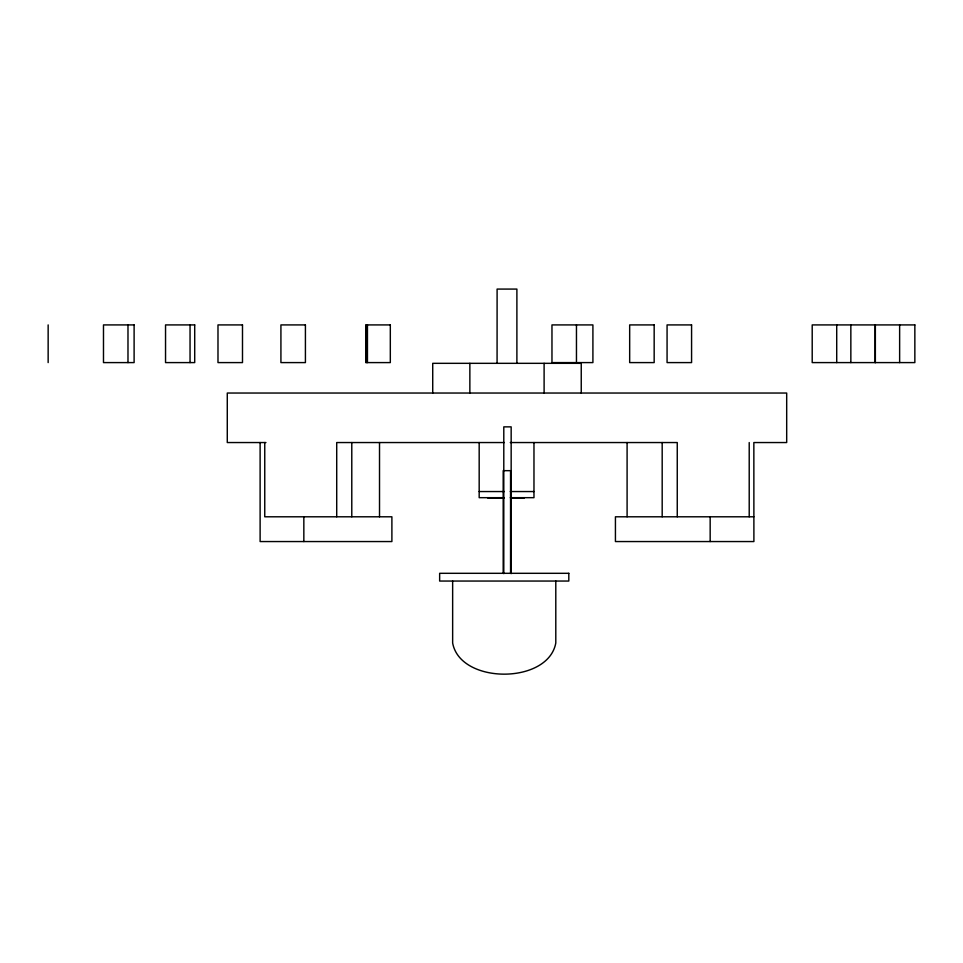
<?xml version="1.0" encoding="UTF-8"?>
<svg xmlns="http://www.w3.org/2000/svg" width="963" height="963" viewBox="0 0 963 963"><rect width="100%" height="100%" fill="white"/><g stroke="black" fill="none" stroke-linecap="round" stroke-linejoin="round"><path stroke-width="1.44" d="M577.487 362.594L592.907 362.594L592.907 324.916L551.968 324.916L551.968 362.594L576.464 362.594L576.464 324.916M265.944 442.547L227.28 442.547L227.28 393.036L786.687 393.036L786.687 442.547L753.848 442.547L753.897 541.555L615.429 541.555L615.429 516.794L753.848 516.794M504.359 442.547L336.713 442.547L336.713 516.794M510.282 442.547L677.254 442.547L677.254 516.794M479.177 491.551L504.359 491.551M510.282 491.551L533.971 491.551M504.359 497.678L479.177 497.678L479.177 442.547M510.282 497.678L533.971 497.678L533.971 442.547M487.711 497.979L503.733 497.979M511.233 497.979L524.341 497.979M899.635 324.916L899.635 362.594M875.355 324.916L875.355 362.594M875.138 324.916L875.138 362.594M850.847 324.916L850.847 362.594M836.715 324.916L836.715 362.594M749.214 442.547L749.214 516.794M710.164 516.794L710.164 541.555M662.183 442.547L662.183 516.794M627.094 442.547L627.094 516.794M581.243 393.036L581.243 363.328L432.724 363.328L432.724 393.036M555.795 581.05L555.795 642.971C548.296 684.549 460.158 684.549 452.646 642.971L452.646 581.05M544.107 363.328L544.107 393.036M516.89 363.328L516.89 289.081L497.101 289.081L497.077 363.328M511.16 573.635L511.16 426.862L503.793 426.862L503.793 573.635M510.559 573.31L510.559 470.666L503.192 470.666L503.192 573.31M469.86 363.328L469.86 393.036M379.518 442.547L379.518 516.794M367.445 324.916L367.445 362.594M366.229 324.916L366.229 362.594M351.784 442.547L351.784 516.794M303.839 516.794L303.839 541.555M264.753 442.547L264.753 516.794L391.893 516.794L391.893 541.555L260.118 541.555L260.118 442.547M190.048 324.916L190.048 362.594M127.983 324.916L127.983 362.594M48.15 324.916L48.15 362.594M134.11 324.916L103.486 324.916L103.486 362.594L134.11 362.594L134.11 324.916M194.707 324.916L165.54 324.916L165.54 362.594L194.707 362.594L194.707 324.916M242.495 324.916L217.987 324.916L217.987 362.594L242.495 362.594L242.495 324.916M305.415 324.916L280.919 324.916L280.919 362.594L305.415 362.594L305.415 324.916M390.316 324.916L365.808 324.916L365.808 362.594L390.316 362.594L390.316 324.916M654.166 324.916L629.67 324.916L629.67 362.594L654.166 362.594L654.166 324.916M691.578 324.916L667.07 324.916L667.07 362.594L691.578 362.594L691.578 324.916M914.85 324.916L812.206 324.916L812.206 362.594L914.85 362.594L914.85 324.916M568.808 573.31L439.646 573.31L439.646 581.05L568.808 581.05L568.808 573.31"/></g></svg>
